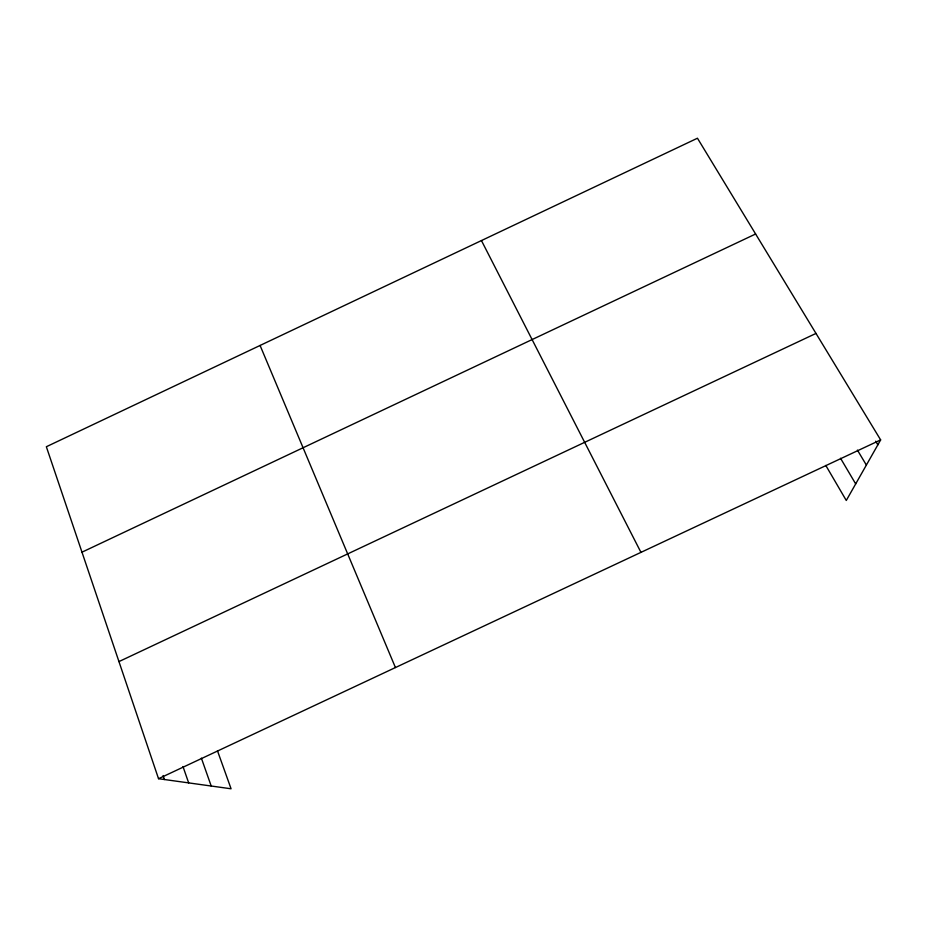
<?xml version="1.0" encoding="UTF-8"?>
<svg xmlns="http://www.w3.org/2000/svg" width="927" height="927" viewBox="0 0 927 927"><rect width="100%" height="100%" fill="white"/><g stroke="black" fill="none" stroke-linecap="round" stroke-linejoin="round"><path stroke-width="1.39" d="M217.486 750.835L231.078 788.784L158.529 778.703L46.35 446.733L697.452 138.216L880.65 439.908L846.281 500.476L825.795 465.435M81.982 552.179L755.609 233.998M118.957 661.588L815.992 333.419M158.529 778.703L880.65 439.908M875.656 441.217L877.846 444.844M857.417 450.093L866.374 465.076M840.534 458.262L855.691 483.906M481.449 240.568L640.951 552.365M260.081 345.458L395.435 667.556M201.379 758.135L211.205 786.026M182.978 766.513L188.656 782.886M163.082 775.54L164.427 779.526"/></g></svg>
